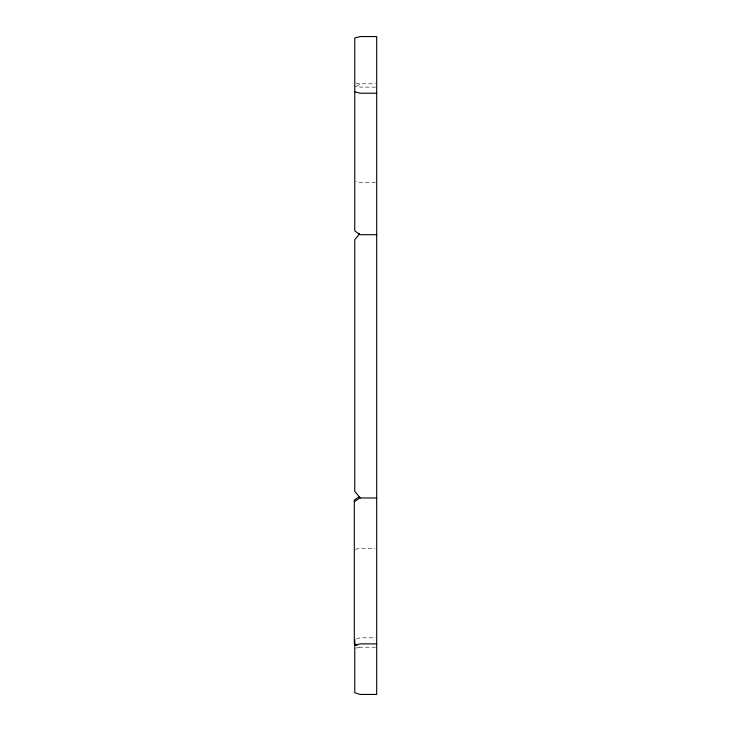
<?xml version="1.0" encoding="UTF-8"?>
<svg xmlns="http://www.w3.org/2000/svg" width="731" height="731" viewBox="0 0 731 731"><rect width="100%" height="100%" fill="white"/><g stroke="black" fill="none" stroke-linecap="round" stroke-linejoin="round"><path stroke-width="0.55" stroke-dasharray="3.65 2.74" d="M356.582 86.304L360.237 83.791L375.588 83.791M356.582 638.921L360.237 637.788L375.588 637.788M355.412 549.255L359.798 548.314L375.149 548.314M355.851 648.123L360.237 647.209M375.588 87.117L360.237 87.117L354.754 86.002M375.588 182.686L360.237 182.686L355.851 181.745M375.588 647.209L359.798 647.209L357.971 645.957M355.851 83.032L360.237 83.791"/><path stroke-width="1.1" d="M359.551 233.865L354.754 239.658L354.754 491.342L360.237 497.966M358.884 496.916L354.316 500.068L354.316 643.435L357.057 645.327M354.316 501.658L359.798 497.966L376.684 497.966M354.754 645.217L360.237 643.883L376.684 643.883M376.684 93.212L360.237 93.212L354.754 91.795M376.684 234.706L360.237 234.706L354.754 230.932L354.754 37.966L360.237 36.55L376.684 36.55L376.684 694.45L360.237 694.45L354.754 692.75L354.754 639.488"/></g></svg>
